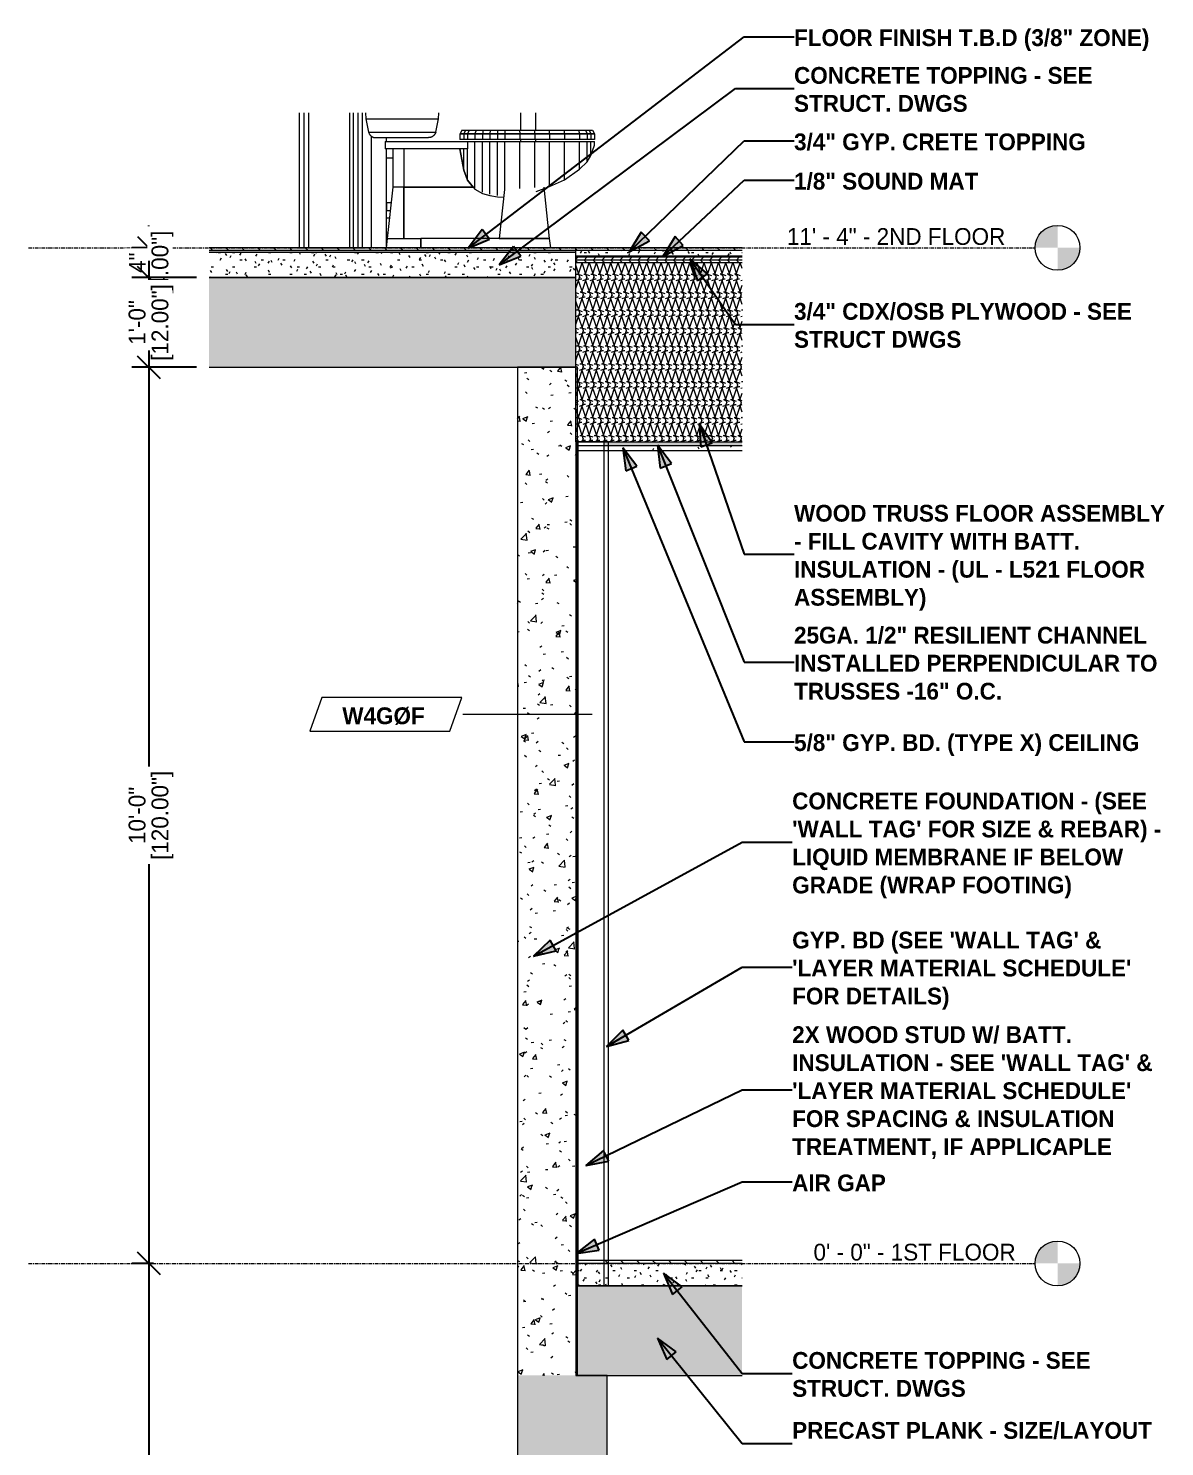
# Model space of a CAD drawing. Header units: inches. Extents: x 11710 to 12205, y -186 to 492.
# Drawn here: x 11709.7 to 11861.8, y -24.5 to 165.4 of the extents above; entities that cross this region are included whole.
import ezdxf

# ---------------------------------------------------------------- set-up
doc = ezdxf.new("R2010")
doc.units = ezdxf.units.IN
doc.header["$MEASUREMENT"] = 0
doc.linetypes.add('Grid Line 1_2_', pattern=[0.875, 0.5, -0.125, 0.125, -0.125])
for name, color, linetype, lineweight in [('0-1', 7, 'Continuous', 5), ('0-2', 254, 'Continuous', 9), ('0-3', 55, 'Continuous', 9), ('A-ANNO-DIMS-1', 211, 'Continuous', 30), ('A-CLNG-1', 251, 'Continuous', 5), ('A-CLNG-2', 13, 'Continuous', 9), ('A-CLNG-PATT-1', 252, 'Continuous', 9), ('A-FLOR-2', 8, 'Continuous', 5), ('A-FLOR-3', 192, 'Continuous', 9), ('A-FLOR-LEVL', 51, 'Continuous', 9), ('A-FLOR-LEVL-1', 51, 'Grid Line 1_2_', 9), ('A-FLOR-MCUT-1', 51, 'Continuous', 9), ('A-FLOR-PATT-1', 252, 'Continuous', 9), ('A-WALL-1', 7, 'Continuous', 9), ('A-WALL-2', 250, 'Continuous', 18), ('A-WALL-IDEN', 211, 'Continuous', 9), ('A-WALL-PATT-1', 252, 'Continuous', 9), ('G-ANNO-TEXT', 231, 'Continuous', 30), ('G-ANNO-TEXT-1', 231, 'Continuous', 9), ('I-WALL-1', 7, 'Continuous', 9), ('P-SANR-FIXT-1', 254, 'Continuous', 9), ('Q-CASE-1', 254, 'Continuous', 9), ('S-BEAM-1', 10, 'Continuous', 9), ('S-BEAM-2', 7, 'Continuous', 9), ('S-FNDN-1', 7, 'Continuous', 9)]:
    doc.layers.add(name, color=color, linetype=linetype, lineweight=lineweight)
doc.styles.add('Century Gothic', font='ufonts.com_century-gothic.ttf', dxfattribs={"height": 2.25})
doc.styles.add('Century Gothic_B', font='GOTHICB.TTF', dxfattribs={"height": 2.25})
doc.dimstyles.new('OD__1_16__Tol__', dxfattribs={"dimscale": 12, "dimtxt": 2.349379, "dimasz": 0.25, "dimexe": 0.1875, "dimexo": 0.125, "dimgap": 0.03125, "dimtad": 1, "dimdec": 4, "dimrnd": 0.0625, "dimzin": 3, "dimdsep": 46, "dimlunit": 4, "dimtxsty": 'Century Gothic', "dimblk1": 'OBLIQUE', "dimblk2": 'OBLIQUE', "dimsah": 1, "dimcen": 0.09, "dimdle": 0.1875, "dimazin": 0, "dimtfac": 1, "dimtdec": 4, "dimtix": 1, "dimtmove": 0, "dimatfit": 3, "dimfxl": 1, "dimtvp": 1, "dimtfill": 1, "dimfrac": 2, "dimtolj": 1, "dimtzin": 0, "dimlwd": 30, "dimlwe": 30, "dimarcsym": 2})
pattern_1 = [(50, (11023.755, 72), (6.885997, -0.602097), [0.72, -7.92]), (355, (11023.755, 72), (-1.331756, 7.220547), [0.576, -6.336]), (100.451, (11024.329, 71.95), (5.55363, 6.61819), [0.612, -6.731]), (46.184, (11023.755, 73.92), (10.24564, -1.588925), [1.08, -11.88]), (96.636, (11024.609, 73.788), (8.97244, 9.35152), [0.918, -10.096]), (351.184, (11023.755, 73.92), (8.9732, 9.35123), [0.864, -9.504]), (21, (11024.715, 73.44), (5.730726, -3.865003), [0.72, -7.92]), (326, (11024.715, 73.44), (2.33581, 6.96088), [0.576, -6.336]), (71.451, (11025.193, 73.118), (8.065876, 3.09595), [0.612, -6.731]), (37.5, (11023.755, 72), (0.116866, 3.1954784), [0.317, -5.942, 0.317, -6.115, -6.36]), (37.5, (11023.755, 72), (0.116866, 3.1954784), [-12.691, 0.317, -6.043]), (7.5, (11023.755, 72), (2.52543, 3.786025), [0.317, -3.35, 0.317, -5.798, -2.424]), (7.5, (11023.755, 72), (2.52543, 3.786025), [-9.782, 0.317, -2.107]), (327.5, (11021.614, 72), (5.1243685, -0.216176), [0.317, -2.083, 0.317, -7.171, -9.936]), (327.5, (11021.614, 72), (5.1243685, -0.216176), [-9.888, 0.317, -9.619]), (317.5, (11020.654, 72), (5.598326, 0.96141), [0.317, -2.803, 0.317, -4.656, -7.056]), (317.5, (11020.654, 72), (5.598326, 0.96141), [-8.093, 0.317, -6.739])]
pattern_2 = [(135, (11023.755, 72), (-1.0606602, -1.0606602), [])]
pattern_3 = [(0, (11023.755, 72), (3.84, 0.96), [0.317, -2.563, 0.317, -2.563, -15.36]), (0, (11023.755, 72), (3.84, 0.96), [-5.76, 0.317, -5.443, 0.317, -2.563, -6.72]), (0, (11023.755, 72), (3.84, 0.96), [-14.4, 0.317, -1.603, 0.317, -4.483]), (120, (11025.195, 72.48), (-2.7513844, 2.8455376), [0.317, -2.563, 0.317, -2.563, -15.36]), (120, (11025.195, 72.48), (-2.7513844, 2.8455376), [-5.76, 0.317, -5.443, 0.317, -2.563, -6.72]), (120, (11025.195, 72.48), (-2.7513844, 2.8455376), [-14.4, 0.317, -1.603, 0.317, -4.483]), (240, (11025.675, 74.4), (-1.0886156, -3.8055376), [0.317, -2.563, 0.317, -2.563, -15.36]), (240, (11025.675, 74.4), (-1.0886156, -3.8055376), [-5.76, 0.317, -5.443, 0.317, -2.563, -6.72]), (240, (11025.675, 74.4), (-1.0886156, -3.8055376), [-14.4, 0.317, -1.603, 0.317, -4.483])]

# ---------------------------------------------------------------- blocks, each defined once
blk = doc.blocks.new('Toilet-Domestic-3D - Toilet-Domestic-3D-3234795-WALL SECTION - RAMP - EAST WALL')
at = {"layer": 'P-SANR-FIXT-1'}
for p, q in [((11754.83, 154.07), (11754.87, 153.25)), ((11764.6, 153.25), (11764.63, 154.07)), ((11754.87, 153.25), (11761.73, 153.25)), ((11754.87, 153.25), (11755.23, 151.49)), ((11761.73, 153.25), (11764.6, 153.25)), ((11764.24, 151.49), (11764.6, 153.25)), ((11755.23, 151.49), (11761.73, 151.49)), ((11756.2, 150.75), (11761.73, 150.75)), ((11757.48, 150.25), (11757.48, 149.25)), ((11757.48, 150.25), (11757.93, 150.25)), ((11757.93, 150.25), (11768.48, 150.25)), ((11761.73, 151.49), (11764.24, 151.49)), ((11767.48, 151.25), (11767.98, 151.25)), ((11767.48, 151.25), (11767.48, 150.5)), ((11767.98, 151.24), (11767.48, 151.24)), ((11767.98, 150.5), (11767.48, 150.5)), ((11767.73, 151.75), (11767.49, 151.25)), ((11767.73, 151.75), (11768.23, 151.75)), ((11768.48, 151.24), (11767.98, 151.24)), ((11767.98, 151.24), (11767.98, 150.5)), ((11768.48, 150.5), (11767.98, 150.5)), ((11768.23, 151.75), (11767.99, 151.25)), ((11767.99, 151.25), (11768.48, 151.25)), ((11768.23, 151.75), (11768.7, 151.75)), ((11768.7, 151.75), (11768.48, 151.25)), ((11768.48, 151.25), (11769.48, 151.25)), ((11769.48, 151.24), (11768.48, 151.24)), ((11768.48, 151.24), (11768.48, 150.5)), ((11769.48, 150.5), (11768.48, 150.5)), ((11768.48, 150.25), (11768.48, 149.25)), ((11768.48, 150.25), (11769.48, 150.25)), ((11768.7, 151.75), (11769.65, 151.75)), ((11769.65, 151.75), (11769.48, 151.25)), ((11769.48, 151.25), (11770.48, 151.25)), ((11769.48, 151.25), (11769.48, 150.5)), ((11770.48, 151.24), (11769.48, 151.24)), ((11770.48, 150.5), (11769.48, 150.5)), ((11769.48, 150.25), (11770.48, 150.25)), ((11769.48, 144.03), (11769.48, 150.25)), ((11769.65, 151.75), (11770.58, 151.75)), ((11770.58, 151.75), (11770.48, 151.25)), ((11770.48, 151.25), (11771.48, 151.25)), ((11771.48, 151.24), (11770.48, 151.24)), ((11770.48, 151.24), (11770.48, 150.5)), ((11771.48, 150.5), (11770.48, 150.5)), ((11770.48, 150.25), (11771.48, 150.25)), ((11770.48, 143.46), (11770.48, 150.25)), ((11770.58, 151.75), (11771.54, 151.75)), ((11771.54, 151.75), (11771.48, 151.25)), ((11771.48, 151.25), (11772.49, 151.25)), ((11771.48, 151.25), (11771.48, 150.5)), ((11772.49, 151.24), (11771.48, 151.24)), ((11772.49, 150.5), (11771.48, 150.5)), ((11771.48, 150.25), (11772.49, 150.25)), ((11771.48, 143.19), (11771.48, 150.25)), ((11771.54, 151.75), (11772.52, 151.75)), ((11772.52, 151.75), (11772.49, 151.25)), ((11772.49, 151.25), (11773.48, 151.25)), ((11773.48, 151.24), (11772.49, 151.24)), ((11772.49, 151.24), (11772.49, 150.5)), ((11773.48, 150.5), (11772.49, 150.5)), ((11772.49, 150.25), (11773.48, 150.25)), ((11772.49, 143.02), (11772.49, 150.25)), ((11772.52, 151.75), (11773.48, 151.75)), ((11773.48, 151.75), (11775.43, 151.75)), ((11773.48, 151.75), (11773.48, 151.25)), ((11773.48, 151.25), (11775.48, 151.25)), ((11775.48, 151.24), (11773.48, 151.24)), ((11773.48, 151.24), (11773.48, 150.5)), ((11775.48, 150.5), (11773.48, 150.5)), ((11773.48, 150.25), (11775.48, 150.25)), ((11773.48, 143.78), (11773.48, 150.25)), ((11775.43, 151.75), (11777.41, 151.75)), ((11775.43, 151.75), (11775.47, 151.25)), ((11775.48, 151.25), (11777.48, 151.25)), ((11777.48, 151.24), (11775.48, 151.24)), ((11775.48, 151.24), (11775.48, 150.5)), ((11777.48, 150.5), (11775.48, 150.5)), ((11775.48, 150.25), (11777.48, 150.25)), ((11775.48, 143.95), (11775.48, 150.25)), ((11777.41, 151.75), (11779.39, 151.75)), ((11777.41, 151.75), (11777.48, 151.25)), ((11777.48, 151.25), (11779.48, 151.25)), ((11777.48, 151.25), (11777.48, 150.5)), ((11779.48, 151.24), (11777.48, 151.24)), ((11779.48, 150.5), (11777.48, 150.5)), ((11777.48, 150.25), (11779.48, 150.25)), ((11777.48, 144.07), (11777.48, 150.25)), ((11779.39, 151.75), (11781.36, 151.75)), ((11779.39, 151.75), (11779.48, 151.25)), ((11779.48, 151.25), (11781.48, 151.25)), ((11781.48, 151.24), (11779.48, 151.24)), ((11779.48, 151.24), (11779.48, 150.5)), ((11781.48, 150.5), (11779.48, 150.5)), ((11779.48, 150.25), (11781.48, 150.25)), ((11779.48, 144.19), (11779.48, 150.25)), ((11781.36, 151.75), (11783.32, 151.75)), ((11781.36, 151.75), (11781.48, 151.25)), ((11781.48, 151.25), (11783.48, 151.25)), ((11781.48, 151.25), (11781.48, 150.5)), ((11783.48, 151.24), (11781.48, 151.24)), ((11783.48, 150.5), (11781.48, 150.5)), ((11781.48, 150.25), (11783.48, 150.25)), ((11781.48, 145.12), (11781.48, 150.25)), ((11783.32, 151.75), (11784.28, 151.75)), ((11783.32, 151.75), (11783.48, 151.25)), ((11783.48, 151.25), (11784.48, 151.25)), ((11784.48, 151.24), (11783.48, 151.24)), ((11783.48, 151.24), (11783.48, 150.5)), ((11784.48, 150.5), (11783.48, 150.5)), ((11783.48, 150.25), (11784.48, 150.25)), ((11783.48, 146.51), (11783.48, 150.25)), ((11784.28, 151.75), (11784.76, 151.75)), ((11784.28, 151.75), (11784.48, 151.25)), ((11784.48, 151.25), (11784.98, 151.25)), ((11784.98, 151.24), (11784.48, 151.24)), ((11784.48, 151.24), (11784.48, 150.5)), ((11784.98, 150.5), (11784.48, 150.5)), ((11784.48, 150.25), (11784.98, 150.25)), ((11784.48, 147.51), (11784.48, 150.25)), ((11784.76, 151.75), (11785.23, 151.75)), ((11784.76, 151.75), (11784.98, 151.25)), ((11784.98, 151.25), (11785.48, 151.25)), ((11785.48, 151.24), (11784.98, 151.24)), ((11784.98, 151.24), (11784.98, 150.5)), ((11785.48, 150.5), (11784.98, 150.5)), ((11784.98, 150.25), (11785.48, 150.25)), ((11784.98, 148.38), (11784.98, 150.25)), ((11785.23, 151.75), (11785.48, 151.25)), ((11785.48, 151.25), (11785.48, 150.5)), ((11785.48, 149.75), (11785.48, 150.25)), ((11757.93, 149.25), (11757.48, 149.25)), ((11768.48, 149.25), (11757.93, 149.25)), ((11758.48, 149.25), (11758.48, 144.12)), ((11759.98, 149.25), (11759.98, 144.12)), ((11759.98, 149.25), (11759.98, 144.12)), ((11767.98, 146.41), (11767.48, 149.25)), ((11767.48, 149.25), (11767.98, 146.41)), ((11767.98, 146.41), (11767.98, 149.25)), ((11768.48, 145.04), (11768.48, 149.25)), ((11784.48, 147.51), (11784.98, 148.38)), ((11784.98, 148.38), (11785.48, 149.75)), ((11768.48, 145.04), (11767.98, 146.41)), ((11767.98, 146.41), (11768.48, 145.04)), ((11781.48, 145.12), (11783.48, 146.51)), ((11783.48, 146.51), (11784.48, 147.51)), ((11769.25, 144.12), (11768.48, 145.04)), ((11768.48, 145.04), (11769.48, 143.85)), ((11779.48, 144.19), (11781.48, 145.12)), ((11758.48, 144.12), (11757.73, 137.25)), ((11758.52, 144.12), (11758.48, 144.12)), ((11758.56, 144.12), (11758.53, 144.12)), ((11758.66, 144.12), (11758.56, 144.12)), ((11758.73, 144.12), (11758.66, 144.12)), ((11758.87, 144.12), (11758.72, 144.12)), ((11758.97, 144.12), (11758.87, 144.12)), ((11759.17, 144.12), (11758.97, 144.12)), ((11759.28, 144.12), (11759.16, 144.12)), ((11759.51, 144.12), (11759.28, 144.12)), ((11759.62, 144.12), (11759.5, 144.12)), ((11759.98, 144.12), (11759.62, 144.12)), ((11759.98, 144.12), (11759.98, 137.25)), ((11759.98, 144.12), (11769.25, 144.12)), ((11759.98, 137.25), (11759.98, 144.12)), ((11769.41, 144.12), (11759.98, 144.12)), ((11769.48, 143.85), (11770.48, 143.28)), ((11770.48, 143.28), (11771.48, 143.01)), ((11771.48, 143.01), (11772.49, 142.84)), ((11772.49, 142.84), (11773.33, 142.76)), ((11773.45, 143.79), (11772.73, 137.25)), ((11777.69, 143.54), (11779.48, 144.19)), ((11779.48, 137.25), (11778.73, 144.12)), ((11757.73, 137.25), (11757.6, 136)), ((11757.73, 137.25), (11762.23, 137.25)), ((11762.23, 137.25), (11762.23, 136)), ((11762.24, 136), (11762.24, 137.25)), ((11774.98, 137.25), (11762.24, 137.25)), ((11772.73, 137.25), (11774.98, 137.25)), ((11775.69, 137.25), (11774.98, 137.25)), ((11774.98, 137.25), (11777.63, 137.25)), ((11776.37, 137.25), (11775.69, 137.25)), ((11777.03, 137.25), (11776.37, 137.25)), ((11777.63, 137.25), (11777.03, 137.25)), ((11778.16, 137.25), (11777.63, 137.25)), ((11777.63, 137.25), (11778.16, 137.25)), ((11778.62, 137.25), (11778.16, 137.25)), ((11778.16, 137.25), (11778.62, 137.25)), ((11778.99, 137.25), (11778.62, 137.25)), ((11778.62, 137.25), (11778.99, 137.25)), ((11779.26, 137.25), (11778.99, 137.25)), ((11778.99, 137.25), (11779.26, 137.25)), ((11779.43, 137.25), (11779.26, 137.25)), ((11779.26, 137.25), (11779.43, 137.25)), ((11779.48, 137.25), (11779.43, 137.25)), ((11779.43, 137.25), (11779.48, 137.25)), ((11779.62, 136), (11779.48, 137.25))]:
    blk.add_line(p, q, dxfattribs=at)
at = {"layer": 'P-SANR-FIXT-1', "flags": 128}
for points in [[(11761.73, 150.75), (11761.79, 150.75), (11761.86, 150.75), (11761.92, 150.75), (11761.98, 150.75), (11762.04, 150.75), (11762.1, 150.75), (11762.16, 150.75), (11762.22, 150.75), (11762.27, 150.75), (11762.33, 150.75), (11762.39, 150.75), (11762.44, 150.75), (11762.5, 150.75), (11762.55, 150.75), (11762.6, 150.75), (11762.65, 150.75), (11762.7, 150.75), (11762.75, 150.75), (11762.79, 150.75), (11762.84, 150.75), (11762.88, 150.75), (11762.92, 150.75), (11762.96, 150.75), (11762.99, 150.75), (11763.03, 150.75), (11763.06, 150.75), (11763.09, 150.75), (11763.12, 150.75), (11763.14, 150.75), (11763.17, 150.75), (11763.19, 150.75), (11763.21, 150.75), (11763.22, 150.75), (11763.24, 150.75), (11763.25, 150.75), (11763.26, 150.75), (11763.26, 150.75), (11763.27, 150.75), (11763.27, 150.75), (11763.27, 150.75)], [(11764.24, 151.49), (11764.23, 151.45), (11764.21, 151.41), (11764.2, 151.38), (11764.18, 151.34), (11764.17, 151.3), (11764.15, 151.27), (11764.13, 151.23), (11764.11, 151.2), (11764.08, 151.17), (11764.06, 151.14), (11764.03, 151.1), (11764.01, 151.07), (11763.98, 151.05), (11763.95, 151.02), (11763.92, 150.99), (11763.89, 150.97), (11763.86, 150.94), (11763.83, 150.92), (11763.79, 150.9), (11763.76, 150.88), (11763.72, 150.86), (11763.69, 150.84), (11763.65, 150.82), (11763.61, 150.81), (11763.57, 150.8), (11763.54, 150.79), (11763.5, 150.78), (11763.46, 150.77), (11763.42, 150.76), (11763.38, 150.76), (11763.34, 150.75), (11763.3, 150.75), (11763.27, 150.75)]]:
    blk.add_lwpolyline(points, dxfattribs=at)
at = {"layer": 'P-SANR-FIXT-1'}
blk.add_open_spline([(11755.23, 151.49), (11755.25, 151.42), (11755.29, 151.32), (11755.36, 151.19), (11755.43, 151.11), (11755.5, 151.03), (11755.59, 150.96), (11755.68, 150.89), (11755.77, 150.84), (11755.87, 150.8), (11756.01, 150.76), (11756.12, 150.75), (11756.2, 150.75)], degree=3, knots=[-1, -1, -1, -1, -0.833333, -0.75, -0.666667, -0.583333, -0.5, -0.416667, -0.333333, -0.25, -0.166667, 0, 0, 0, 0], dxfattribs=at)
blk = doc.blocks.new('Bath Vanity - Bath Vanity 60_-2708009-WALL SECTION - RAMP - EAST WALL')
at = {"layer": 'Q-CASE-1'}
for p, q in [((11775.63, 151.75), (11775.63, 154.07)), ((11775.63, 151.75), (11775.63, 154.07)), ((11777.63, 151.75), (11777.63, 154.07)), ((11755.63, 136), (11755.63, 150.96)), ((11757.63, 150.25), (11757.63, 150.75)), ((11757.63, 150.25), (11757.63, 150.75)), ((11775.63, 150.25), (11775.63, 150.5)), ((11775.63, 150.25), (11775.63, 150.5)), ((11777.63, 150.25), (11777.63, 150.5)), ((11757.63, 148), (11757.63, 149.25)), ((11757.63, 136.28), (11757.63, 149.25)), ((11758.48, 148), (11757.63, 148)), ((11758.26, 142), (11757.63, 142)), ((11757.63, 142), (11757.63, 141)), ((11757.63, 141), (11758.15, 141)), ((11757.63, 140), (11757.63, 141)), ((11757.63, 141), (11758.15, 141)), ((11757.63, 140), (11758.04, 140)), ((11757.63, 138), (11757.82, 138))]:
    blk.add_line(p, q, dxfattribs=at)
blk = doc.blocks.new('CTR - 1st Phase - Unit Layouts_rvt-1-WALL SECTION - RAMP - EAST WALL')
at = {"layer": '0-2'}
for name in ['Toilet-Domestic-3D - Toilet-Domestic-3D-3234795-WALL SECTION - RAMP - EAST WALL', 'Bath Vanity - Bath Vanity 60_-2708009-WALL SECTION - RAMP - EAST WALL']:
    blk.add_blockref(name, (0, 0), dxfattribs=at)
blk = doc.blocks.new('CTR - 1st Phase - Common Walls_rvt-1-WALL SECTION - RAMP - EAST WALL')
at = {"layer": 'A-WALL-1'}
for p, q in [((11787.36, 110), (11782.99, 110)), ((11782.99, 110), (11782.99, -3)), ((11787.36, -3), (11787.36, 110)), ((11782.99, -3), (11787.36, -3))]:
    blk.add_line(p, q, dxfattribs=at)
at = {"layer": 'A-WALL-2'}
for p, q in [((11746.56, 154.07), (11746.56, 136)), ((11747.19, 154.07), (11747.19, 136)), ((11752.69, 154.07), (11752.69, 136)), ((11753.19, 154.07), (11753.19, 136)), ((11753.81, 154.07), (11753.81, 136)), ((11783.24, 110), (11783.24, -3)), ((11786.74, 110), (11786.74, -3))]:
    blk.add_line(p, q, dxfattribs=at)
at = {"layer": 'I-WALL-1'}
for p, q in [((11745.94, 154.07), (11745.94, 136)), ((11754.44, 136), (11754.44, 154.07)), ((11745.94, 136), (11754.44, 136))]:
    blk.add_line(p, q, dxfattribs=at)
blk = doc.blocks.new('034100 - Precast Structural Concrete - Solid Plank - 12_-1872631-WALL SECTION - RAMP - EAST WALL')
at = {"layer": 'S-BEAM-1'}
blk.add_hatch(color=256, dxfattribs=at).paths.add_polyline_path([(11805.24, -15), (11805.24, -3), (11782.99, -3), (11782.99, -15)], flags=0)
at = {"layer": 'S-BEAM-2'}
for p, q in [((11782.99, -3), (11782.99, -15)), ((11805.24, -3), (11782.99, -3)), ((11782.99, -15), (11805.24, -15))]:
    blk.add_line(p, q, dxfattribs=at)
blk = doc.blocks.new('034100 - Precast Structural Concrete - Solid Plank - 12_-2074211-WALL SECTION - RAMP - EAST WALL')
at = {"layer": 'S-BEAM-1'}
blk.add_hatch(color=256, dxfattribs=at).paths.add_polyline_path([(11733.9, 120), (11782.99, 120), (11782.99, 132), (11733.9, 132)], flags=0)
at = {"layer": 'S-BEAM-2'}
for p, q in [((11782.99, 132), (11733.9, 132)), ((11782.99, 120), (11782.99, 132)), ((11733.9, 120), (11782.99, 120))]:
    blk.add_line(p, q, dxfattribs=at)
blk = doc.blocks.new('CTR - 1st Phase - Structure_rvt-1-WALL SECTION - RAMP - EAST WALL')
at = {"layer": 'A-WALL-PATT-1'}
h = blk.add_hatch(dxfattribs=at)
h.set_pattern_fill('FP_6', color=256, style=0, pattern_type=2)
h.set_pattern_definition(pattern_1)
h.paths.add_polyline_path([(11775.19, -15), (11782.99, -15), (11782.99, -3), (11783.19, -3), (11783.19, 110), (11782.99, 110), (11782.99, 120), (11775.19, 120), (11775.19, 69.11)], flags=0)
h = blk.add_hatch(dxfattribs=at)
h.set_pattern_fill('FP_6', color=256, style=0, pattern_type=2)
h.set_pattern_definition(pattern_1)
h.paths.add_polyline_path([(11775.19, -168), (11787.19, -168), (11787.19, -15), (11775.19, -15), (11775.19, -162)], flags=0)
at = {"layer": 'A-WALL-1'}
for p, q in [((11783.19, 120), (11775.19, 120)), ((11775.19, 120), (11775.19, -15)), ((11783.19, -15), (11783.19, 120))]:
    blk.add_line(p, q, dxfattribs=at)
at = {"layer": 'S-FNDN-1'}
for p, q in [((11775.19, -15), (11775.19, -168)), ((11787.19, -15), (11783.19, -15)), ((11787.19, -168), (11787.19, -15))]:
    blk.add_line(p, q, dxfattribs=at)
at = {"layer": '0-3'}
for name in ['034100 - Precast Structural Concrete - Solid Plank - 12_-2074211-WALL SECTION - RAMP - EAST WALL', '034100 - Precast Structural Concrete - Solid Plank - 12_-1872631-WALL SECTION - RAMP - EAST WALL']:
    blk.add_blockref(name, (0, 0), dxfattribs=at)
blk = doc.blocks.new('Level - Level Head - Circle-50818-WALL SECTION - RAMP - EAST WALL')
at = {"layer": 'A-FLOR-LEVL'}
h = blk.add_hatch(color=256, dxfattribs=at)
edge = h.paths.add_edge_path(flags=0)
edge.add_line((11847.45, 0), (11844.45, 0))
edge.add_arc((11847.45, 0), 3, 90, 180, ccw=False)
edge.add_line((11847.45, 3), (11847.45, 0))
h = blk.add_hatch(color=256, dxfattribs=at)
edge = h.paths.add_edge_path(flags=0)
edge.add_line((11847.45, -3), (11847.45, 0))
edge.add_line((11847.45, 0), (11850.45, 0))
edge.add_arc((11847.45, 0), 3, 270, 360, ccw=False)
blk.add_circle((11847.45, 0), 3, dxfattribs=at)
blk = doc.blocks.new('Wall Tag - Arch Wall-3269662-WALL SECTION - RAMP - EAST WALL')
at = {"layer": 'A-WALL-IDEN'}
for p, q in [((11749, 75.78), (11747.37, 71.28)), ((11767.74, 75.78), (11749, 75.78)), ((11766.1, 71.28), (11767.74, 75.78)), ((11747.37, 71.28), (11766.1, 71.28))]:
    blk.add_line(p, q, dxfattribs=at)
blk = doc.blocks.new('_Oblique')
at = {"color": 0, "linetype": 'ByBlock', "lineweight": -2}
blk.add_line((-0.5, -0.5), (0.5, 0.5), dxfattribs=at)
blk = doc.blocks.new('DIMBLOCK1-WALL SECTION - RAMP - EAST WALL')
at = {"layer": 'A-ANNO-DIMS-1', "color": 0, "lineweight": 30, "transparency": 16777216}
for p, q in [((11725.83, 136), (11725.83, 139)), ((11726.45, 136), (11723.58, 136)), ((11725.83, 136), (11725.83, 132)), ((11732.21, 132), (11723.58, 132)), ((11725.83, 132), (11725.83, 129))]:
    blk.add_line(p, q, dxfattribs=at)
at = {"layer": 'Defpoints', "color": 0, "transparency": 16777216}
blk.add_point((11733.71, 132), dxfattribs=at)
at = {"layer": 'A-ANNO-DIMS-1', "color": 0, "lineweight": 30, "transparency": 16777216, "xscale": 3, "yscale": 3, "zscale": 3}
for p, rotation in [((11725.83, 136), 270), ((11725.83, 132), 90)]:
    blk.add_blockref('_Oblique', p, dxfattribs=dict(at, rotation=rotation))
at = {"layer": 'A-ANNO-DIMS-1', "color": 0, "transparency": 16777216, "insert": (11724.3, 134), "char_height": 2.25, "attachment_point": 5, "rotation": 90, "style": 'Century Gothic', "bg_fill": 3, "box_fill_scale": 1.25, "bg_fill_color": 256, "bg_fill_true_color": 13158600, "bg_fill_transparency": 0}
blk.add_mtext('\\A1;4"', dxfattribs=at)
at = {"layer": 'A-ANNO-DIMS-1', "color": 0, "transparency": 16777216, "insert": (11727.66, 134), "char_height": 2.25, "attachment_point": 5, "rotation": 90, "style": 'Century Gothic', "bg_fill": 3, "box_fill_scale": 1.25, "bg_fill_color": 256, "bg_fill_true_color": 13158600, "bg_fill_transparency": 0}
blk.add_mtext('\\A1;[4.00"]', dxfattribs=at)
at = {"layer": 'Defpoints', "color": 0, "transparency": 16777216}
for p in [(11727.95, 136), (11725.83, 132)]:
    blk.add_point(p, dxfattribs=at)
blk = doc.blocks.new('DIMBLOCK2-WALL SECTION - RAMP - EAST WALL')
at = {"layer": 'A-ANNO-DIMS-1', "color": 0, "lineweight": 30, "transparency": 16777216}
for p, q in [((11725.83, 134.25), (11725.83, 117.75)), ((11732.21, 132), (11723.58, 132)), ((11732.21, 120), (11723.58, 120))]:
    blk.add_line(p, q, dxfattribs=at)
at = {"layer": 'Defpoints', "color": 0, "transparency": 16777216}
for p in [(11733.71, 132), (11733.71, 120)]:
    blk.add_point(p, dxfattribs=at)
at = {"layer": 'A-ANNO-DIMS-1', "color": 0, "lineweight": 30, "transparency": 16777216, "xscale": 3, "yscale": 3, "zscale": 3}
for p, rotation in [((11725.83, 132), 90), ((11725.83, 120), 270)]:
    blk.add_blockref('_Oblique', p, dxfattribs=dict(at, rotation=rotation))
at = {"layer": 'A-ANNO-DIMS-1', "color": 0, "transparency": 16777216, "insert": (11724.27, 126), "char_height": 2.25, "attachment_point": 5, "rotation": 90, "style": 'Century Gothic', "bg_fill": 3, "box_fill_scale": 1.25, "bg_fill_color": 256, "bg_fill_true_color": 13158600, "bg_fill_transparency": 0}
blk.add_mtext('\\A1;1\'-0"', dxfattribs=at)
at = {"layer": 'A-ANNO-DIMS-1', "color": 0, "transparency": 16777216, "insert": (11727.66, 126), "char_height": 2.25, "attachment_point": 5, "rotation": 90, "style": 'Century Gothic', "bg_fill": 3, "box_fill_scale": 1.25, "bg_fill_color": 256, "bg_fill_true_color": 13158600, "bg_fill_transparency": 0}
blk.add_mtext('\\A1;[12.00"]', dxfattribs=at)
at = {"layer": 'Defpoints', "color": 0, "transparency": 16777216}
blk.add_point((11725.83, 120), dxfattribs=at)
blk = doc.blocks.new('DIMBLOCK3-WALL SECTION - RAMP - EAST WALL')
at = {"layer": 'A-ANNO-DIMS-1', "color": 0, "lineweight": 30, "transparency": 16777216}
for p, q in [((11725.83, 122.25), (11725.83, -2.25)), ((11732.21, 120), (11723.58, 120)), ((11726.45, 0), (11723.58, 0))]:
    blk.add_line(p, q, dxfattribs=at)
at = {"layer": 'Defpoints', "color": 0, "transparency": 16777216}
for p in [(11733.71, 120), (11725.83, 0), (11727.95, 0)]:
    blk.add_point(p, dxfattribs=at)
at = {"layer": 'A-ANNO-DIMS-1', "color": 0, "lineweight": 30, "transparency": 16777216, "xscale": 3, "yscale": 3, "zscale": 3}
for p, rotation in [((11725.83, 120), 90), ((11725.83, 0), 270)]:
    blk.add_blockref('_Oblique', p, dxfattribs=dict(at, rotation=rotation))
at = {"layer": 'A-ANNO-DIMS-1', "color": 0, "transparency": 16777216, "insert": (11724.27, 60), "char_height": 2.25, "attachment_point": 5, "rotation": 90, "style": 'Century Gothic', "bg_fill": 3, "box_fill_scale": 1.25, "bg_fill_color": 256, "bg_fill_true_color": 13158600, "bg_fill_transparency": 0}
blk.add_mtext('\\A1;10\'-0"', dxfattribs=at)
at = {"layer": 'A-ANNO-DIMS-1', "color": 0, "transparency": 16777216, "insert": (11727.66, 60), "char_height": 2.25, "attachment_point": 5, "rotation": 90, "style": 'Century Gothic', "bg_fill": 3, "box_fill_scale": 1.25, "bg_fill_color": 256, "bg_fill_true_color": 13158600, "bg_fill_transparency": 0}
blk.add_mtext('\\A1;[120.00"]', dxfattribs=at)
blk = doc.blocks.new('DIMBLOCK4-WALL SECTION - RAMP - EAST WALL')
at = {"layer": 'A-ANNO-DIMS-1', "color": 0, "lineweight": 30, "transparency": 16777216}
for p, q in [((11725.83, 2.25), (11725.83, -154.25)), ((11726.45, 0), (11723.58, 0)), ((11726.45, -152), (11723.58, -152))]:
    blk.add_line(p, q, dxfattribs=at)
at = {"layer": 'Defpoints', "color": 0, "transparency": 16777216}
for p in [(11727.95, 0), (11725.83, -152), (11727.95, -152)]:
    blk.add_point(p, dxfattribs=at)
at = {"layer": 'A-ANNO-DIMS-1', "color": 0, "lineweight": 30, "transparency": 16777216, "xscale": 3, "yscale": 3, "zscale": 3}
for p, rotation in [((11725.83, 0), 90), ((11725.83, -152), 270)]:
    blk.add_blockref('_Oblique', p, dxfattribs=dict(at, rotation=rotation))
at = {"layer": 'A-ANNO-DIMS-1', "color": 0, "transparency": 16777216, "insert": (11724.27, -76), "char_height": 2.25, "attachment_point": 5, "rotation": 90, "style": 'Century Gothic', "bg_fill": 3, "box_fill_scale": 1.25, "bg_fill_color": 256, "bg_fill_true_color": 13158600, "bg_fill_transparency": 0}
blk.add_mtext('\\A1;12\'-8"', dxfattribs=at)
at = {"layer": 'A-ANNO-DIMS-1', "color": 0, "transparency": 16777216, "insert": (11727.66, -76), "char_height": 2.25, "attachment_point": 5, "rotation": 90, "style": 'Century Gothic', "bg_fill": 3, "box_fill_scale": 1.25, "bg_fill_color": 256, "bg_fill_true_color": 13158600, "bg_fill_transparency": 0}
blk.add_mtext('\\A1;[152.00"]', dxfattribs=at)

msp = doc.modelspace()

# ---------------------------------------------------------------- hatches: boundary and pattern name
at = {"layer": 'A-CLNG-1'}
h = msp.add_hatch(color=256, dxfattribs=at)
h.paths.add_polyline_path([(11783.1894, 109.5), (11783.2394, 109.50042), (11783.2394, 110), (11783.1894, 110), (11783.1894, 109.50033)], flags=0)
h.paths.add_polyline_path([(11805.24345, 109.5), (11805.24345, 110), (11786.7394, 110), (11786.7394, 109.5)], flags=0)
at = {"layer": 'A-CLNG-PATT-1'}
h = msp.add_hatch(dxfattribs=at)
h.set_pattern_fill('FP_8', color=256, style=0, pattern_type=2)
h.set_pattern_definition([(0, (11023.755, 72), (7.68, 1.92), [0.317, -5.443, 0.317, -5.443, -30.72]), (0, (11023.755, 72), (7.68, 1.92), [-11.52, 0.317, -11.203, 0.317, -5.443, -13.44]), (0, (11023.755, 72), (7.68, 1.92), [-28.8, 0.317, -3.523, 0.317, -9.283]), (120, (11026.635, 72.96), (-5.502769, 5.691075), [0.317, -5.443, 0.317, -5.443, -30.72]), (120, (11026.635, 72.96), (-5.502769, 5.691075), [-11.52, 0.317, -11.203, 0.317, -5.443, -13.44]), (120, (11026.635, 72.96), (-5.502769, 5.691075), [-28.8, 0.317, -3.523, 0.317, -9.283]), (240, (11027.595, 76.8), (-2.177231, -7.611075), [0.317, -5.443, 0.317, -5.443, -30.72]), (240, (11027.595, 76.8), (-2.177231, -7.611075), [-11.52, 0.317, -11.203, 0.317, -5.443, -13.44]), (240, (11027.595, 76.8), (-2.177231, -7.611075), [-28.8, 0.317, -3.523, 0.317, -9.283])])
h.paths.add_polyline_path([(11783.2394, 108.875), (11783.2394, 109.5), (11783.1894, 109.5), (11783.1894, 108.875)], flags=0)
h.paths.add_polyline_path([(11805.24345, 108.875), (11805.24345, 109.5), (11786.7394, 109.5), (11786.7394, 108.875)], flags=0)
at = {"layer": 'A-FLOR-2'}
for points in [[(11733.89745, 135.375), (11782.9894, 135.375), (11782.9894, 135.625), (11733.89745, 135.625)], [(11805.24345, 134.75), (11805.24345, 134.875), (11782.9894, 134.875), (11782.9894, 134.75), (11787.40695, 134.75)]]:
    msp.add_hatch(color=256, dxfattribs=at).paths.add_polyline_path(points, flags=0)
at = {"layer": 'A-FLOR-PATT-1'}
h = msp.add_hatch(dxfattribs=at)
h.set_pattern_fill('FP_2', color=256, style=0, pattern_type=2)
h.set_pattern_definition(pattern_2)
h.paths.add_polyline_path([(11733.89745, 135.625), (11782.9894, 135.625), (11782.9894, 136), (11733.89745, 136)], flags=0)
h = msp.add_hatch(dxfattribs=at)
h.set_pattern_fill('FP_3', color=256, style=0, pattern_type=2)
h.set_pattern_definition(pattern_3)
h.paths.add_polyline_path([(11782.9894, 132), (11782.9894, 135.375), (11733.89745, 135.375), (11733.89745, 132), (11769.57045, 132)], flags=0)
h = msp.add_hatch(dxfattribs=at)
h.set_pattern_fill('FP_2', color=256, style=0, pattern_type=2)
h.set_pattern_definition(pattern_2)
h.paths.add_polyline_path([(11805.24345, 135.625), (11805.24345, 136), (11782.9894, 136), (11782.9894, 135.625), (11787.40695, 135.625)], flags=0)
h = msp.add_hatch(dxfattribs=at)
h.set_pattern_fill('FP_3', color=256, style=0, pattern_type=2)
h.set_pattern_definition(pattern_3)
h.paths.add_polyline_path([(11805.24345, 134.875), (11805.24345, 135.625), (11782.9894, 135.625), (11782.9894, 134.875), (11787.40695, 134.875)], flags=0)
h = msp.add_hatch(dxfattribs=at)
h.set_pattern_fill('FP_4', color=256, style=0, pattern_type=2)
h.set_pattern_definition([(0, (11023.755, 72), (0, 1.2), []), (315, (11023.755, 72), (1.1992531, 0), [1.696, -1.696]), (45, (11023.755, 72), (1.1992531, 0), [1.696, -1.696])])
h.paths.add_polyline_path([(11805.24345, 134), (11805.24345, 134.75), (11782.9894, 134.75), (11782.9894, 134), (11787.40695, 134)], flags=0)
h = msp.add_hatch(dxfattribs=at)
h.set_pattern_fill('FP_1', color=256, style=0, pattern_type=2)
h.set_pattern_definition([(161.57, (11023.875, 72.12), (-0.9603837, -0.00039918), [0, -6.83, 0.758, 0]), (18.43, (11023.635, 72.12), (-0.9603837, 0.00039918), [0, -6.83, 0.758, 0]), (108.43, (11023.875, 72.12), (0.47951018, -2.4005264), [2.276, -5.312]), (71.57, (11023.635, 72.12), (0.47951018, 2.4005264), [2.276, -5.312])])
h.paths.add_polyline_path([(11805.24345, 110), (11805.24345, 134), (11782.9894, 134), (11782.9894, 110)], flags=0)
h = msp.add_hatch(dxfattribs=at)
h.set_pattern_fill('FP_2', color=256, style=0, pattern_type=2)
h.set_pattern_definition(pattern_2)
h.paths.add_polyline_path([(11783.1894, 0), (11783.2394, 0), (11783.2394, 0.375), (11783.1894, 0.37475)], flags=0)
h.paths.add_polyline_path([(11786.7394, 0), (11805.24345, 0), (11805.24345, 0.375), (11786.7394, 0.37028)], flags=0)
h = msp.add_hatch(dxfattribs=at)
h.set_pattern_fill('FP_3', color=256, style=0, pattern_type=2)
h.set_pattern_definition(pattern_3)
h.paths.add_polyline_path([(11783.1894, -3), (11805.24345, -3), (11805.24345, 0), (11783.1894, 0), (11783.1894, -2.99799)], flags=0)
at = {"layer": 'G-ANNO-TEXT'}
for points in [[(11768.57169, 135.97124), (11771.44202, 137.15758), (11770.4643, 138.4338)], [(11790.13602, 135.43902), (11792.85062, 136.94804), (11791.73242, 138.10317)], [(11794.62401, 134.85386), (11797.36323, 136.31771), (11796.26432, 137.4912)], [(11772.71942, 133.72068), (11775.60405, 134.8718), (11774.64202, 136.15989)], [(11798.23036, 134.51942), (11799.28263, 131.59728), (11800.60272, 132.51491)], [(11799.48064, 112.43883), (11799.69704, 109.34055), (11801.21719, 109.86384)], [(11789.28168, 109.23453), (11789.68119, 106.1545), (11791.16768, 106.76691)], [(11793.92286, 109.59095), (11794.28525, 106.50633), (11795.77901, 107.10078)], [(11777.32317, 41.13044), (11780.34054, 41.8664), (11779.5683, 43.27649)], [(11787.08727, 29.05022), (11790.08265, 29.87111), (11789.27091, 31.25883)], [(11784.34368, 13.1129), (11787.39358, 13.69968), (11786.69158, 15.14601)], [(11783.03707, 1.33534), (11786.11021, 1.78482), (11785.47375, 3.26117)], [(11794.71465, -1.28735), (11795.93205, -4.14464), (11797.19759, -3.15313)], [(11793.9149, -10.00058), (11795.16715, -12.84277), (11796.42047, -11.83587)]]:
    msp.add_hatch(color=256, dxfattribs=at).paths.add_polyline_path(points, flags=0)

# ---------------------------------------------------------------- linework, layer by layer
at = {"layer": 'A-CLNG-2'}
for p, q in [((11782.9894, 110), (11782.9894, 108.875)), ((11805.24345, 109.5), (11782.9894, 109.5)), ((11782.9894, 108.875), (11805.24345, 108.875))]:
    msp.add_line(p, q, dxfattribs=at)
at = {"layer": 'A-FLOR-3'}
for p, q in [((11805.24345, 136), (11733.89745, 136)), ((11782.9894, 110), (11782.9894, 136)), ((11733.89745, 132), (11782.9894, 132)), ((11782.9894, 110), (11805.24345, 110)), ((11805.24345, 0.375), (11782.9894, 0.375)), ((11782.9894, 0.375), (11782.9894, -3)), ((11782.9894, -3), (11805.24345, -3))]:
    msp.add_line(p, q, dxfattribs=at)
at = {"layer": 'A-FLOR-LEVL-1'}
for p, q in [((11709.71337, 136), (11844.44666, 136)), ((11709.71337, 0), (11844.44666, 0))]:
    msp.add_line(p, q, dxfattribs=at)
at = {"layer": 'A-FLOR-MCUT-1'}
for p, q in [((11805.24345, 135.625), (11733.89745, 135.625)), ((11782.9894, 135.375), (11733.89745, 135.375)), ((11805.24345, 134.875), (11782.9894, 134.875)), ((11805.24345, 134.75), (11782.9894, 134.75)), ((11805.24345, 134), (11782.9894, 134)), ((11805.24345, 0), (11782.9894, 0))]:
    msp.add_line(p, q, dxfattribs=at)
at = {"layer": 'A-WALL-IDEN'}
for p, q in [((11771.70143, 73.52561), (11767.84939, 73.52561)), ((11785.18355, 73.52561), (11771.70143, 73.52561))]:
    msp.add_line(p, q, dxfattribs=at)
at = {"layer": 'G-ANNO-TEXT'}
for p, q in [((11768.57169, 135.97124), (11805.49978, 164.262)), ((11805.49978, 164.262), (11812.18883, 164.262)), ((11772.71942, 133.72068), (11804.33553, 157.33357)), ((11804.33553, 157.33357), (11812.18883, 157.33357)), ((11790.13602, 135.43902), (11805.49978, 150.31158)), ((11805.49978, 150.31158), (11812.18883, 150.31158)), ((11794.62401, 134.85386), (11805.49978, 145.0384)), ((11805.49978, 145.0384), (11812.18883, 145.0384)), ((11770.4643, 138.4338), (11768.57169, 135.97124)), ((11768.57169, 135.97124), (11771.44202, 137.15758)), ((11771.44202, 137.15758), (11770.4643, 138.4338)), ((11791.73242, 138.10317), (11790.13602, 135.43902)), ((11790.13602, 135.43902), (11792.85062, 136.94804)), ((11792.85062, 136.94804), (11791.73242, 138.10317)), ((11796.26432, 137.4912), (11794.62401, 134.85386)), ((11797.36323, 136.31771), (11796.26432, 137.4912)), ((11774.64202, 136.15989), (11772.71942, 133.72068)), ((11772.71942, 133.72068), (11775.60405, 134.8718)), ((11775.60405, 134.8718), (11774.64202, 136.15989)), ((11794.62401, 134.85386), (11797.36323, 136.31771)), ((11798.23036, 134.51942), (11799.28263, 131.59728)), ((11800.60272, 132.51491), (11798.23036, 134.51942)), ((11798.23036, 134.51942), (11804.33553, 125.73656)), ((11799.28263, 131.59728), (11800.60272, 132.51491)), ((11804.33553, 125.73656), (11812.18883, 125.73656)), ((11799.48064, 112.43883), (11799.69704, 109.34055)), ((11801.21719, 109.86384), (11799.48064, 112.43883)), ((11799.48064, 112.43883), (11805.49978, 94.95344)), ((11789.28168, 109.23453), (11789.68119, 106.1545)), ((11791.16768, 106.76691), (11789.28168, 109.23453)), ((11789.28168, 109.23453), (11805.49978, 69.86827)), ((11793.92286, 109.59095), (11794.28525, 106.50633)), ((11795.77901, 107.10078), (11793.92286, 109.59095)), ((11793.92286, 109.59095), (11805.49978, 80.50014)), ((11799.69704, 109.34055), (11801.21719, 109.86384)), ((11789.68119, 106.1545), (11791.16768, 106.76691)), ((11794.28525, 106.50633), (11795.77901, 107.10078)), ((11805.49978, 94.95344), (11812.18883, 94.95344)), ((11805.49978, 80.50014), (11812.18883, 80.50014)), ((11805.49978, 69.86827), (11812.18883, 69.86827)), ((11777.32317, 41.13044), (11805.24978, 56.42447)), ((11805.24978, 56.42447), (11811.93883, 56.42447)), ((11779.5683, 43.27649), (11777.32317, 41.13044)), ((11777.32317, 41.13044), (11780.34054, 41.8664)), ((11780.34054, 41.8664), (11779.5683, 43.27649)), ((11787.08727, 29.05022), (11805.24978, 39.67447)), ((11805.24978, 39.67447), (11811.93883, 39.67447)), ((11789.27091, 31.25883), (11787.08727, 29.05022)), ((11790.08265, 29.87111), (11789.27091, 31.25883)), ((11787.08727, 29.05022), (11790.08265, 29.87111)), ((11784.34368, 13.1129), (11805.24978, 23.25998)), ((11805.24978, 23.25998), (11811.93883, 23.25998)), ((11786.69158, 15.14601), (11784.34368, 13.1129)), ((11784.34368, 13.1129), (11787.39358, 13.69968)), ((11787.39358, 13.69968), (11786.69158, 15.14601)), ((11783.03707, 1.33534), (11805.24978, 10.91135)), ((11805.24978, 10.91135), (11811.93883, 10.91135)), ((11785.47375, 3.26117), (11783.03707, 1.33534)), ((11786.11021, 1.78482), (11785.47375, 3.26117)), ((11783.03707, 1.33534), (11786.11021, 1.78482)), ((11794.71465, -1.28735), (11795.93205, -4.14464)), ((11797.19759, -3.15313), (11794.71465, -1.28735)), ((11794.71465, -1.28735), (11805.24978, -14.73428)), ((11795.93205, -4.14464), (11797.19759, -3.15313)), ((11793.9149, -10.00058), (11795.16715, -12.84277)), ((11796.42047, -11.83587), (11793.9149, -10.00058)), ((11793.9149, -10.00058), (11805.24978, -24.10949)), ((11795.16715, -12.84277), (11796.42047, -11.83587)), ((11805.24978, -14.73428), (11811.93883, -14.73428)), ((11805.24978, -24.10949), (11811.93883, -24.10949))]:
    msp.add_line(p, q, dxfattribs=at)

# ---------------------------------------------------------------- block references
at = {"layer": '0-1'}
for name in ['CTR - 1st Phase - Common Walls_rvt-1-WALL SECTION - RAMP - EAST WALL', 'CTR - 1st Phase - Unit Layouts_rvt-1-WALL SECTION - RAMP - EAST WALL', 'CTR - 1st Phase - Structure_rvt-1-WALL SECTION - RAMP - EAST WALL']:
    msp.add_blockref(name, (0, 0), dxfattribs=at)
at = {"layer": 'A-FLOR-LEVL'}
for p in [(0, 136), (0, 0)]:
    msp.add_blockref('Level - Level Head - Circle-50818-WALL SECTION - RAMP - EAST WALL', p, dxfattribs=at)
at = {"layer": 'A-WALL-IDEN'}
msp.add_blockref('Wall Tag - Arch Wall-3269662-WALL SECTION - RAMP - EAST WALL', (0, 0), dxfattribs=at)

# ---------------------------------------------------------------- texts
at = {"layer": 'A-FLOR-LEVL', "char_height": 2.25, "attachment_point": 1, "style": 'Century Gothic'}
for s, insert, width in [('11\' - 4" - 2ND FLOOR', (11811.23116, 138.6377), 36.8145), ('0\' - 0" - 1ST FLOOR', (11814.79336, 2.6377), 32.49675)]:
    msp.add_mtext(s, dxfattribs=dict(at, insert=insert, width=width))
at = {"layer": 'A-WALL-IDEN', "insert": (11751.72765, 74.46126), "char_height": 2.25, "width": 14.01375, "attachment_point": 1, "style": 'Century Gothic_B'}
msp.add_mtext('W4GØF', dxfattribs=at)
at = {"layer": 'G-ANNO-TEXT-1', "char_height": 2.25, "attachment_point": 1, "style": 'Century Gothic_B'}
for s, insert, width in [('FLOOR FINISH T.B.D (3/8" ZONE)', (11812.18883, 165.26259), 57.267), ('CONCRETE TOPPING - SEE', (11812.18883, 160.20976), 47.49525), ('STRUCT. DWGS', (11812.18883, 156.45976), 26.664), ('3/4" GYP. CRETE TOPPING', (11812.18883, 151.31217), 47.04075), ('1/8" SOUND MAT', (11812.18883, 146.03899), 30.98175), ('3/4" CDX/OSB PLYWOOD - SEE', (11812.18883, 128.61274), 56.2065), ('STRUCT DWGS', (11812.18883, 124.86274), 25.6035), ('WOOD TRUSS FLOOR ASSEMBLY', (11812.18883, 101.5808), 57.49425), ('- FILL CAVITY WITH BATT.', (11812.18883, 97.8308), 43.935), ('INSULATION - (UL - L521 FLOOR', (11812.18883, 94.0808), 56.43375), ('ASSEMBLY)', (11812.18883, 90.3308), 20.301), ('25GA. 1/2" RESILIENT CHANNEL', (11812.18883, 85.25191), 56.964), ('INSTALLED PERPENDICULAR TO', (11812.18883, 81.50191), 55.2975), ('TRUSSES -16" O.C.', (11812.18883, 77.75191), 32.421), ('5/8" GYP. BD. (TYPE X) CEILING', (11812.18883, 70.86886), 56.58525), ('CONCRETE FOUNDATION - (SEE', (11811.93883, 63.05183), 57.34275), ("'WALL TAG' FOR SIZE & REBAR) -", (11811.93883, 59.30183), 57.34275), ('LIQUID MEMBRANE IF BELOW', (11811.93883, 55.55183), 52.419), ('GRADE (WRAP FOOTING)', (11811.93883, 51.80183), 46.13175), ("GYP. BD (SEE 'WALL TAG' &", (11811.93883, 44.42624), 48.55575), ("'LAYER MATERIAL SCHEDULE'", (11811.93883, 40.67624), 51.6615), ('FOR DETAILS)', (11811.93883, 36.92624), 23.86125), ('2X WOOD STUD W/ BATT.', (11811.93883, 31.76293), 45.2985), ("INSULATION - SEE 'WALL TAG' &", (11811.93883, 28.01293), 56.58525), ("'LAYER MATERIAL SCHEDULE'", (11811.93883, 24.26293), 51.6615), ('FOR SPACING & INSULATION', (11811.93883, 20.51293), 52.34325), ('TREATMENT, IF APPLICAPLE', (11811.93883, 16.76293), 48.25275), ('AIR GAP', (11811.93883, 11.91194), 15.6045), ('CONCRETE TOPPING - SEE', (11811.93883, -11.8581), 47.49525), ('STRUCT. DWGS', (11811.93883, -15.6081), 26.664), ('PRECAST PLANK - SIZE/LAYOUT', (11811.93883, -21.23331), 56.055)]:
    msp.add_mtext(s, dxfattribs=dict(at, insert=insert, width=width))

# ---------------------------------------------------------------- next in the draw order: dimensions: what is measured, and where the dimension line sits
at = {"layer": 'A-ANNO-DIMS-1'}
dim = msp.add_linear_dim(base=(11725.82827, 132), p1=(11727.94959, 136), p2=(11733.71337, 132), angle=90, dimstyle='OD__1_16__Tol__', override={"dimpost": '<>\\X', "dimfxl": 7.015779}, dxfattribs=at)
dim.commit()
dim.dimension.update_dxf_attribs({"geometry": 'DIMBLOCK1-WALL SECTION - RAMP - EAST WALL', "text_midpoint": (11725.82827, 134)})

# ---------------------------------------------------------------- next in the draw order: dimensions: what is measured, and where the dimension line sits
dim = msp.add_linear_dim(base=(11725.82827, 120), p1=(11733.71337, 132), p2=(11733.71337, 120), angle=90, dimstyle='OD__1_16__Tol__', override={"dimpost": '<>\\X', "dimfxl": 12}, dxfattribs=at)
dim.commit()
dim.dimension.update_dxf_attribs({"geometry": 'DIMBLOCK2-WALL SECTION - RAMP - EAST WALL', "text_midpoint": (11725.82827, 126)})

# ---------------------------------------------------------------- next in the draw order: dimensions: what is measured, and where the dimension line sits
dim = msp.add_linear_dim(base=(11725.82827, 0), p1=(11733.71337, 120), p2=(11727.94959, 0), angle=90, dimstyle='OD__1_16__Tol__', override={"dimpost": '<>\\X', "dimfxl": 120.138342}, dxfattribs=at)
dim.commit()
dim.dimension.update_dxf_attribs({"geometry": 'DIMBLOCK3-WALL SECTION - RAMP - EAST WALL', "text_midpoint": (11725.82827, 60)})

# ---------------------------------------------------------------- next in the draw order: dimensions: what is measured, and where the dimension line sits
dim = msp.add_linear_dim(base=(11725.82827, -152), p1=(11727.94959, 0), p2=(11727.94959, -152), angle=90, dimstyle='OD__1_16__Tol__', override={"dimpost": '<>\\X', "dimfxl": 152}, dxfattribs=at)
dim.commit()
dim.dimension.update_dxf_attribs({"geometry": 'DIMBLOCK4-WALL SECTION - RAMP - EAST WALL', "text_midpoint": (11725.82827, -76)})

doc.saveas('drawing.dxf')
